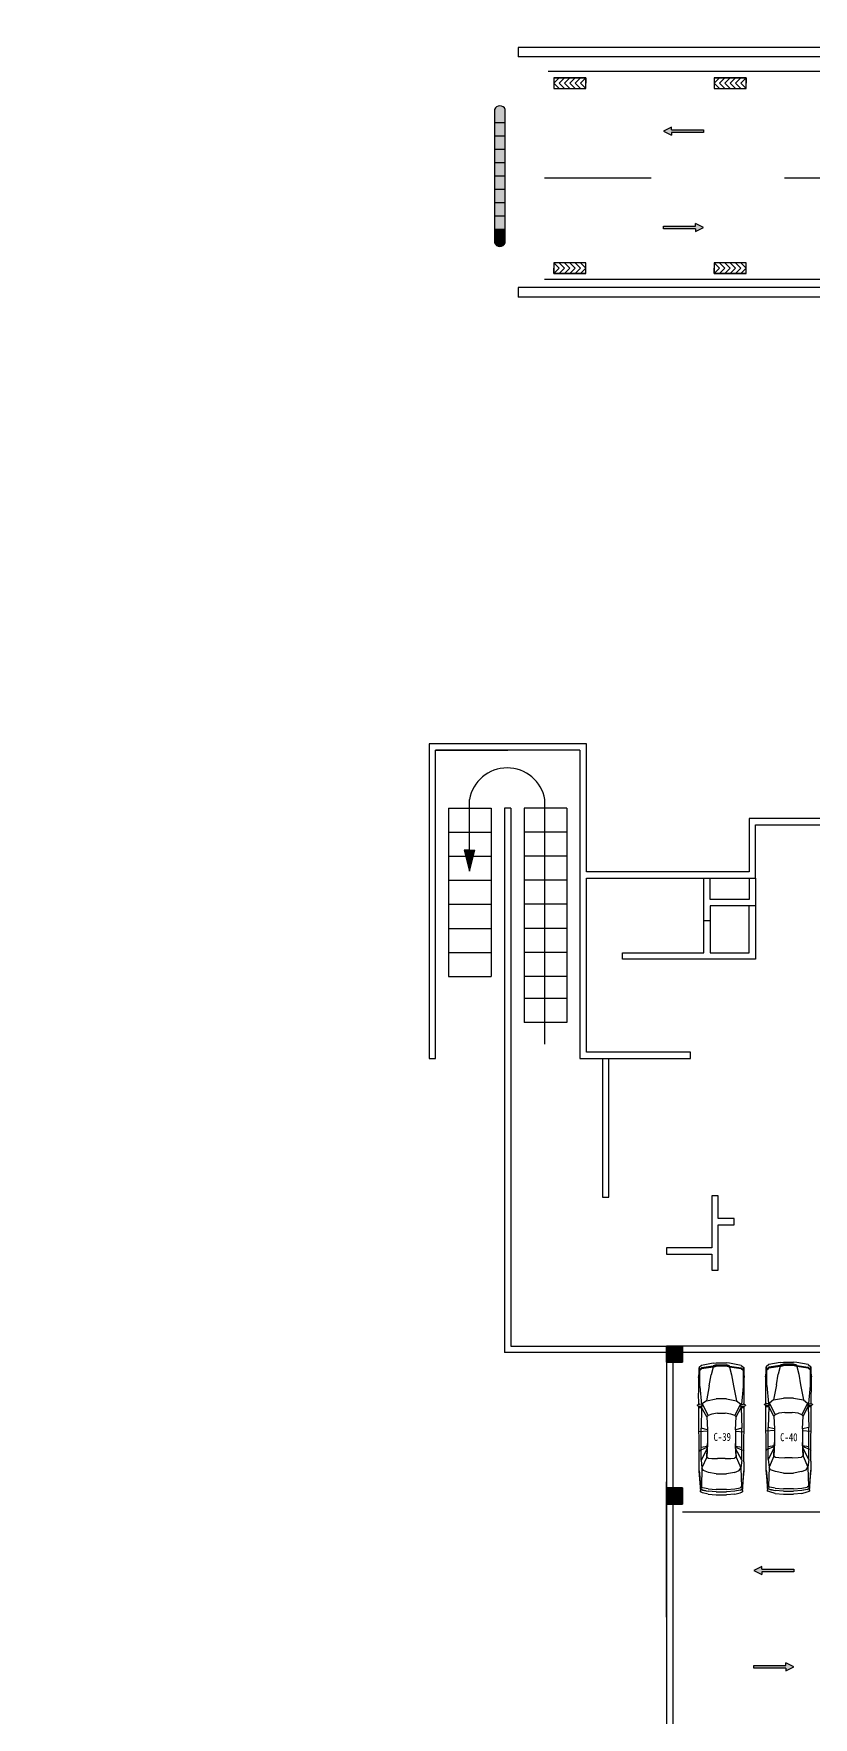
# Model space of a CAD drawing. Extents: x -266505272703 to 7385419, y -354256 to 107640740655.
# Drawn here: x 3644581 to 3673808, y -114530 to -51421 of the extents above; entities that cross this region are included whole.
import ezdxf

# ---------------------------------------------------------------- set-up
doc = ezdxf.new("R2010")
doc.units = 0
doc.header["$LTSCALE"] = 1000
for name, color, linetype in [('jb1', 42, 'Continuous'), ('PUB_TEXT', 7, 'Continuous'), ('QC', 8, 'Continuous'), ('ROOF', 4, 'Continuous'), ('图框', 6, 'Continuous'), ('红线', 1, 'Continuous')]:
    doc.layers.add(name, color=color, linetype=linetype)
doc.styles.get("Standard").update_dxf_attribs({"font": 'rs.shx', "bigfont": 'hztxt.shx'})
doc.styles.add('STYLE2', font='NSimSun.ttf', dxfattribs={"width": 0.8})

# ---------------------------------------------------------------- blocks, each defined once
blk = doc.blocks.new('M_F27')
for p, q in [((-2489, 522), (-2426, 736)), ((-2426, 736), (-2389, 824)), ((-2389, 824), (-1610, 874)), ((-2389, 824), (-1560, 874)), ((-2264, 812), (-2389, 824)), ((-2326, 736), (-2364, 522)), ((-2326, 736), (-2351, 596)), ((-2326, 736), (-2288, 811)), ((-2200, 786), (-2288, 811)), ((-2276, 522), (-2238, 736)), ((-2200, 786), (-2238, 736)), ((-1560, 874), (-2212, 815)), ((-2208, 815), (-2211, 814)), ((-1660, 862), (-2208, 815)), ((-1446, 761), (-2200, 786)), ((-1560, 874), (-1660, 862)), ((-1622, 510), (-1547, 698)), ((-1617, 869), (-1620, 866)), ((-1208, 874), (-1610, 874)), ((-1547, 698), (-1446, 761)), ((-1145, 799), (-1446, 761)), ((-1019, 572), (-1446, 761)), ((-1208, 874), (980, 889)), ((-1145, 799), (-682, 557)), ((-1145, 799), (124, 799)), ((-743, 849), (-793, 874)), ((-730, 799), (-743, 849)), ((-630, 555), (-730, 799)), ((-642, 799), (-605, 554)), ((-2, 547), (-27, 877)), ((124, 799), (61, 547)), ((941, 773), (124, 799)), ((564, 572), (941, 773)), ((1079, 748), (614, 522)), ((941, 773), (941, 874)), ((983, 777), (941, 773)), ((941, 773), (987, 765)), ((980, 902), (995, 790)), ((980, 790), (980, 898)), ((995, 790), (980, 790)), ((980, 790), (992, 746)), ((984, 905), (1020, 939)), ((992, 746), (1021, 747)), ((995, 790), (1022, 746)), ((1022, 748), (995, 790)), ((1021, 747), (1022, 748)), ((1053, 768), (1022, 746)), ((1036, 935), (1062, 857)), ((1036, 756), (1079, 748)), ((1051, 889), (1497, 893)), ((1057, 776), (1062, 857)), ((1770, 849), (1058, 784)), ((1204, 585), (1079, 748)), ((1506, 899), (2121, 899)), ((2461, 849), (1770, 849)), ((2272, 876), (2121, 899)), ((2272, 876), (2272, 874)), ((2437, 851), (2272, 876)), ((2511, 874), (2287, 874)), ((2398, 849), (2461, 773)), ((2437, 850), (2433, 851)), ((2498, 773), (2436, 849)), ((2511, 874), (2450, 850)), ((2461, 773), (2523, 321)), ((2561, 321), (2498, 773)), ((2599, 773), (2511, 874)), ((2599, 773), (2687, 321)), ((-2489, 522), (-2514, 196)), ((-2514, -206), (-2514, 196)), ((-2364, 522), (-2389, 196)), ((-2389, -206), (-2389, 196)), ((-2351, 594), (-2351, 596)), ((-2301, 196), (-2276, 522)), ((-2301, 196), (-2301, -206)), ((-1622, 510), (-1685, 196)), ((-1685, -206), (-1685, 196)), ((-1082, 145), (-1070, 371)), ((-1082, 145), (-1082, -156)), ((-1070, 371), (-1057, 510)), ((-1019, 572), (-1057, 510)), ((-680, 556), (-1019, 572)), ((-1019, 572), (-479, 547)), ((-680, 556), (-630, 555)), ((-605, 554), (-630, 555)), ((-479, 547), (-605, 554)), ((61, 547), (-479, 547)), ((61, 547), (564, 572)), ((564, 572), (614, 522)), ((614, 522), (677, 371)), ((677, 371), (714, 145)), ((714, -156), (714, 145)), ((1795, 472), (1204, 585)), ((1280, 196), (1204, 585)), ((1280, 196), (1280, -206)), ((2222, 397), (1795, 472)), ((2523, 321), (2222, 397)), ((2523, 321), (2586, 321)), ((2523, 321), (2561, 196)), ((2580, 196), (2542, 321)), ((2561, 196), (2561, -206)), ((2611, 196), (2574, 321)), ((2580, 321), (2618, 196)), ((2580, 196), (2580, -206)), ((2611, 196), (2611, -206)), ((2618, -206), (2618, 196)), ((2687, 321), (2699, 196)), ((2699, -206), (2699, 196)), ((-2489, -533), (-2514, -206)), ((-2489, -533), (-2426, -747)), ((-2389, -206), (-2364, -533)), ((-2326, -747), (-2364, -533)), ((-2351, -607), (-2351, -605)), ((-2351, -607), (-2326, -747)), ((-2276, -533), (-2301, -206)), ((-2276, -533), (-2238, -747)), ((-1685, -206), (-1622, -520)), ((-1622, -520), (-1547, -709)), ((-1019, -583), (-1446, -772)), ((-682, -568), (-1145, -809)), ((-1070, -382), (-1082, -156)), ((-1057, -520), (-1070, -382)), ((-1019, -583), (-1057, -520)), ((-479, -558), (-1019, -583)), ((-1019, -583), (-680, -567)), ((-730, -809), (-630, -566)), ((-680, -567), (-682, -568)), ((-680, -567), (-630, -566)), ((-605, -565), (-642, -809)), ((-630, -566), (-605, -565)), ((-605, -565), (-479, -558)), ((61, -558), (-479, -558)), ((-2, -558), (-27, -884)), ((61, -558), (124, -809)), ((564, -583), (61, -558)), ((614, -533), (564, -583)), ((564, -583), (941, -784)), ((677, -382), (614, -533)), ((1079, -759), (614, -533)), ((714, -156), (677, -382)), ((1204, -596), (1079, -759)), ((1204, -596), (1280, -206)), ((1795, -483), (1204, -596)), ((1795, -483), (2222, -407)), ((2523, -332), (2222, -407)), ((2523, -332), (2461, -784)), ((2561, -332), (2498, -784)), ((2523, -332), (2561, -206)), ((2586, -332), (2523, -332)), ((2580, -206), (2542, -332)), ((2618, -6), (2561, -6)), ((2574, -332), (2611, -206)), ((2618, -206), (2580, -332)), ((2687, -332), (2599, -784)), ((2687, -332), (2699, -206)), ((-2426, -747), (-2389, -835)), ((-2389, -835), (-2264, -823)), ((-1560, -885), (-2389, -835)), ((-1610, -885), (-2389, -835)), ((-2326, -747), (-2288, -822)), ((-2288, -822), (-2200, -797)), ((-2200, -797), (-2238, -747)), ((-2212, -826), (-1560, -885)), ((-2208, -826), (-2211, -825)), ((-1660, -872), (-2208, -826)), ((-1446, -772), (-2200, -797)), ((-1560, -885), (-1660, -872)), ((-1621, -877), (-1617, -880)), ((-1610, -885), (-1208, -885)), ((-1547, -709), (-1446, -772)), ((-1145, -809), (-1446, -772)), ((-1208, -885), (980, -900)), ((-1145, -809), (124, -809)), ((-743, -860), (-793, -885)), ((-743, -860), (-730, -809)), ((941, -784), (124, -809)), ((987, -776), (941, -784)), ((983, -788), (941, -784)), ((941, -885), (941, -784)), ((992, -757), (980, -800)), ((995, -800), (980, -800)), ((995, -800), (980, -913)), ((980, -909), (980, -800)), ((984, -916), (1020, -950)), ((992, -757), (1021, -758)), ((995, -800), (1022, -757)), ((1022, -758), (995, -800)), ((1021, -758), (1022, -758)), ((1022, -757), (1053, -779)), ((1036, -767), (1079, -759)), ((1036, -946), (1062, -867)), ((1051, -901), (1497, -904)), ((1057, -787), (1062, -867)), ((1770, -860), (1058, -795)), ((2121, -910), (1506, -910)), ((1770, -860), (2461, -860)), ((2121, -910), (2272, -887)), ((2270, -887), (2121, -910)), ((2437, -861), (2272, -887)), ((2272, -885), (2272, -887)), ((2285, -885), (2511, -885)), ((2398, -860), (2461, -784)), ((2436, -860), (2498, -784)), ((2437, -861), (2436, -860)), ((2450, -861), (2511, -885)), ((2599, -784), (2511, -885))]:
    blk.add_line(p, q)
for centre, start, end in [((990, 898), 132.96497, 179.74535), ((1027, 932), 18.15727, 132.96497), ((1047, 776), 305.15418, 356.86364), ((990, -909), 180.25465, 227.03503), ((1027, -942), 227.03503, 341.84273), ((1047, -787), 3.17983, 54.84582)]:
    blk.add_arc(centre, 10, start, end)
at = {"width": 0.8, "flags": 9}
for tag in ['XSIZE', 'YSIZE']:
    blk.add_attdef(tag, (0, 0), '', height=0.5, dxfattribs=at)

msp = doc.modelspace()

# ---------------------------------------------------------------- hatches: boundary and pattern name
at = {"layer": 'jb1', "linetype": 'ByBlock'}
h = msp.add_hatch(color=256, dxfattribs=at)
h.paths.add_polyline_path([(3207028, 61244), (3207028, -349256), (3784028, -349256), (3784028, 61244)], flags=16)
h.paths.add_polyline_path([(3194528, -354256), (3194528, 66244), (3789028, 66244), (3789028, -354256)])
h.paths.add_polyline_path([(3205987, -18360), (3205987, -12971), (3203126, -12971), (3203126, -18360)], flags=24)
h.paths.add_polyline_path([(3201099, -18348), (3201099, -12948), (3198270, -12948), (3198270, -18348)], flags=24)
edge = h.paths.add_edge_path(flags=16)
edge.add_line((3207028, 61244), (3197028, 61244))
edge.add_line((3197028, 61244), (3197028, -23256))
edge.add_line((3197028, -23256), (3207028, -23256))
edge = h.paths.add_edge_path(flags=16)
edge.add_line((3202028, 61244), (3202028, -18256))
h.paths.add_polyline_path([(3201021, -22371), (3201021, -20286), (3198223, -20286), (3198223, -22371)], flags=24)
h.paths.add_polyline_path([(3205457, -22424), (3205457, -20318), (3202722, -20318), (3202722, -22424)], flags=24)
edge = h.paths.add_edge_path(flags=0)
edge.add_line((3197028, -18256), (3207028, -18256))
edge = h.paths.add_edge_path(flags=0)
edge.add_line((3197028, -10756), (3207028, -10756))
edge = h.paths.add_edge_path(flags=0)
edge.add_line((3197028, 744), (3207028, 744))
h.paths.add_polyline_path([(3205940, 8359), (3205940, 13623), (3203017, 13623), (3203017, 8359)], flags=24)
h.paths.add_polyline_path([(3200990, 8419), (3200990, 12965), (3198161, 12965), (3198161, 8419)], flags=24)
edge = h.paths.add_edge_path(flags=0)
edge.add_line((3197028, 8244), (3207028, 8244))
edge = h.paths.add_edge_path(flags=0)
edge.add_line((3197028, 15744), (3207028, 15744))
h.paths.add_polyline_path([(3201180, 34865), (3201180, 40170), (3198382, 40170), (3198382, 34865)], flags=24)
h.paths.add_polyline_path([(3205969, 34786), (3205969, 39997), (3203329, 39997), (3203329, 34786)], flags=24)
edge = h.paths.add_edge_path(flags=0)
edge.add_line((3197028, 27244), (3207028, 27244))
edge = h.paths.add_edge_path(flags=0)
edge.add_line((3197028, 34744), (3207028, 34744))
edge = h.paths.add_edge_path(flags=0)
edge.add_line((3197028, 42244), (3207028, 42244))
edge = h.paths.add_edge_path(flags=0)
edge.add_line((3197028, 53744), (3207028, 53744))
edge = h.paths.add_edge_path(flags=0)
edge.add_line((3504528, -349256), (3504528, -335256))
edge.add_line((3504528, -335256), (3784028, -335256))
edge = h.paths.add_edge_path(flags=0)
edge.add_line((3580028, -344756), (3670028, -344756))
edge = h.paths.add_edge_path(flags=0)
edge.add_line((3580028, -340256), (3670028, -340256))
h.paths.add_polyline_path([(3580921, -339322), (3586279, -339322), (3586279, -336555), (3580921, -336555)], flags=8)
h.paths.add_polyline_path([(3581167, -348327), (3586242, -348327), (3586242, -345529), (3581167, -345529)], flags=8)
edge = h.paths.add_edge_path(flags=0)
edge.add_line((3511834, -341564), (3511834, -341020))
edge = h.paths.add_edge_path(flags=0)
edge.add_line((3518840, -341020), (3518840, -341564))
edge = h.paths.add_edge_path(flags=0)
edge.add_line((3517008, -341564), (3517008, -341020))
edge = h.paths.add_edge_path(flags=0)
edge.add_arc((3515337, -341290), 439, 0, 360)
edge = h.paths.add_edge_path(flags=0)
edge.add_arc((3515337, -341290), 952, 0, 360)
edge = h.paths.add_edge_path(flags=0)
edge.add_line((3513691, -341020), (3513691, -341564))
edge = h.paths.add_edge_path(flags=0)
edge.add_line((3580028, -349256), (3580028, -335256))
h.paths.add_polyline_path([(3528821, -347040), (3562658, -347040), (3562658, -344592), (3528821, -344592)], flags=8)
edge = h.paths.add_edge_path(flags=0)
edge.add_arc((3514570, -346293), 254, 23.86714, 164.02526)
edge = h.paths.add_edge_path(flags=0)
edge.add_line((3514326, -346552), (3514326, -346775))
edge.add_line((3514326, -346775), (3514216, -346775))
edge.add_line((3514216, -346775), (3514216, -346328))
edge = h.paths.add_edge_path(flags=0)
edge.add_line((3514216, -346258), (3514216, -345945))
edge.add_line((3514216, -345945), (3514326, -345945))
edge.add_line((3514326, -345945), (3514326, -346034))
edge = h.paths.add_edge_path(flags=0)
edge.add_line((3513019, -343617), (3515077, -343617))
edge = h.paths.add_edge_path(flags=0)
edge.add_line((3515077, -344162), (3513019, -344162))
edge = h.paths.add_edge_path(flags=0)
edge.add_line((3513019, -341564), (3513019, -343617))
edge = h.paths.add_edge_path(flags=0)
edge.add_line((3512499, -343617), (3512499, -341564))
edge = h.paths.add_edge_path(flags=0)
edge.add_line((3513019, -344830), (3512499, -344830))
h.paths.add_polyline_path([(3512811, -345945), (3512918, -345945), (3512918, -346778), (3512811, -346778)], flags=0)
h.paths.add_polyline_path([(3512802, -345680), (3512915, -345680), (3512915, -345855), (3512802, -345855)], flags=0)
edge = h.paths.add_edge_path(flags=0)
edge.add_line((3512499, -344830), (3512499, -344162))
edge = h.paths.add_edge_path(flags=0)
edge.add_line((3511834, -343617), (3512499, -343617))
edge = h.paths.add_edge_path(flags=0)
edge.add_line((3511834, -344162), (3511834, -343617))
edge = h.paths.add_edge_path(flags=0)
edge.add_line((3512499, -344162), (3511834, -344162))
edge = h.paths.add_edge_path(flags=0)
edge.add_line((3512484, -346058), (3512484, -346775))
edge.add_line((3512484, -346775), (3512370, -346775))
edge.add_line((3512370, -346775), (3512370, -346058))
edge = h.paths.add_edge_path(flags=0)
edge.add_line((3512370, -346058), (3512213, -346058))
edge.add_line((3512213, -346058), (3512213, -345948))
edge.add_line((3512213, -345948), (3512370, -345948))
edge = h.paths.add_edge_path(flags=0)
edge.add_line((3512370, -345948), (3512370, -345683))
edge.add_line((3512370, -345683), (3512484, -345683))
edge.add_line((3512484, -345683), (3512484, -345948))
edge = h.paths.add_edge_path(flags=0)
edge.add_line((3512484, -345948), (3512641, -345948))
edge.add_line((3512641, -345948), (3512641, -346058))
edge.add_line((3512641, -346058), (3512484, -346058))
edge = h.paths.add_edge_path(flags=0)
edge.add_line((3513019, -344162), (3513019, -344830))
edge = h.paths.add_edge_path(flags=0)
edge.add_arc((3514570, -346293), 356, 174.3933, 185.6067)
edge = h.paths.add_edge_path(flags=0)
edge.add_arc((3513552, -346367), 312, 10.97394, 349.02606)
edge = h.paths.add_edge_path(flags=0)
edge.add_line((3513859, -346308), (3513859, -346427))
edge = h.paths.add_edge_path(flags=0)
edge.add_arc((3513552, -346367), 428, 44.28849, 315.71151)
edge = h.paths.add_edge_path(flags=0)
edge.add_line((3513859, -346068), (3513859, -345945))
edge.add_line((3513859, -345945), (3513978, -345945))
edge.add_line((3513978, -345945), (3513978, -346781))
edge.add_line((3513978, -346781), (3513859, -346781))
edge.add_line((3513859, -346781), (3513859, -346666))
edge = h.paths.add_edge_path(flags=0)
edge.add_line((3512499, -341564), (3511834, -341564))
edge = h.paths.add_edge_path(flags=0)
edge.add_line((3513691, -341564), (3513019, -341564))
edge = h.paths.add_edge_path(flags=0)
edge.add_line((3518197, -341564), (3518197, -343617))
edge = h.paths.add_edge_path(flags=0)
edge.add_line((3517677, -343617), (3517677, -341564))
edge = h.paths.add_edge_path(flags=0)
edge.add_line((3518865, -344162), (3518197, -344162))
edge = h.paths.add_edge_path(flags=0)
edge.add_line((3518197, -343617), (3518865, -343617))
edge = h.paths.add_edge_path(flags=0)
edge.add_line((3518197, -344162), (3518197, -344830))
edge = h.paths.add_edge_path(flags=0)
edge.add_line((3518865, -343617), (3518865, -344162))
edge = h.paths.add_edge_path(flags=0)
edge.add_line((3515597, -342974), (3515597, -343617))
edge = h.paths.add_edge_path(flags=0)
edge.add_line((3515077, -342974), (3515597, -342974))
edge = h.paths.add_edge_path(flags=0)
edge.add_line((3515077, -343617), (3515077, -342974))
edge = h.paths.add_edge_path(flags=0)
edge.add_line((3515597, -343617), (3517677, -343617))
edge = h.paths.add_edge_path(flags=0)
edge.add_line((3517677, -344830), (3517677, -344162))
edge = h.paths.add_edge_path(flags=0)
edge.add_line((3517677, -344162), (3515597, -344162))
edge = h.paths.add_edge_path(flags=0)
edge.add_line((3515077, -344805), (3515077, -344162))
edge = h.paths.add_edge_path(flags=0)
edge.add_line((3515597, -344805), (3515077, -344805))
edge = h.paths.add_edge_path(flags=0)
edge.add_line((3515597, -344162), (3515597, -344805))
edge = h.paths.add_edge_path(flags=0)
edge.add_line((3518197, -344830), (3517677, -344830))
edge = h.paths.add_edge_path(flags=0)
edge.add_arc((3518301, -346289), 254, 23.86714, 164.02526)
edge = h.paths.add_edge_path(flags=0)
edge.add_line((3518057, -346219), (3518057, -346359))
edge = h.paths.add_edge_path(flags=0)
edge.add_line((3518057, -346359), (3518057, -346548))
edge = h.paths.add_edge_path(flags=0)
edge.add_line((3518057, -346548), (3518057, -346771))
edge.add_line((3518057, -346771), (3517947, -346771))
edge.add_line((3517947, -346771), (3517947, -346324))
edge = h.paths.add_edge_path(flags=0)
edge.add_arc((3518301, -346289), 356, 174.3933, 185.6067)
edge = h.paths.add_edge_path(flags=0)
edge.add_line((3517947, -346255), (3517947, -345941))
edge.add_line((3517947, -345941), (3518057, -345941))
edge.add_line((3518057, -345941), (3518057, -346030))
edge = h.paths.add_edge_path(flags=0)
edge.add_arc((3518301, -346289), 356, 11.90544, 133.29691)
edge = h.paths.add_edge_path(flags=0)
edge.add_line((3518649, -346216), (3518649, -346771))
edge.add_line((3518649, -346771), (3518533, -346771))
edge.add_line((3518533, -346771), (3518533, -346559))
edge = h.paths.add_edge_path(flags=0)
edge.add_line((3518533, -346392), (3518533, -346559))
edge = h.paths.add_edge_path(flags=0)
edge.add_line((3518533, -346392), (3518533, -346187))
edge = h.paths.add_edge_path(flags=0)
edge.add_arc((3517283, -346363), 312, 10.97394, 349.02606)
edge = h.paths.add_edge_path(flags=0)
edge.add_line((3517590, -346304), (3517590, -346423))
edge = h.paths.add_edge_path(flags=0)
edge.add_arc((3517283, -346363), 428, 44.28849, 315.71151)
edge = h.paths.add_edge_path(flags=0)
edge.add_line((3517590, -346064), (3517590, -345941))
edge.add_line((3517590, -345941), (3517709, -345941))
edge.add_line((3517709, -345941), (3517709, -346777))
edge.add_line((3517709, -346777), (3517590, -346777))
edge.add_line((3517590, -346777), (3517590, -346663))
edge = h.paths.add_edge_path(flags=0)
edge.add_line((3516060, -346333), (3516060, -346166))
edge = h.paths.add_edge_path(flags=0)
edge.add_line((3516060, -346333), (3516060, -346538))
edge = h.paths.add_edge_path(flags=0)
edge.add_arc((3516292, -346436), 254, 203.86714, 344.02526)
edge = h.paths.add_edge_path(flags=0)
edge.add_line((3516537, -346505), (3516537, -346366))
edge = h.paths.add_edge_path(flags=0)
edge.add_line((3516537, -346366), (3516537, -346176))
edge = h.paths.add_edge_path(flags=0)
edge.add_line((3516537, -346176), (3516537, -345954))
edge.add_line((3516537, -345954), (3516647, -345954))
edge.add_line((3516647, -345954), (3516647, -346401))
edge = h.paths.add_edge_path(flags=0)
edge.add_arc((3516292, -346436), 356, 354.3933, 365.6067)
edge = h.paths.add_edge_path(flags=0)
edge.add_line((3516647, -346470), (3516647, -346784))
edge.add_line((3516647, -346784), (3516537, -346784))
edge.add_line((3516537, -346784), (3516537, -346695))
edge = h.paths.add_edge_path(flags=0)
edge.add_arc((3516292, -346436), 356, 191.90544, 313.29691)
edge = h.paths.add_edge_path(flags=0)
edge.add_line((3515944, -346509), (3515944, -345954))
edge.add_line((3515944, -345954), (3516060, -345954))
edge.add_line((3516060, -345954), (3516060, -346166))
h.paths.add_polyline_path([(3515258, -347039), (3515371, -346773), (3515050, -345951), (3515179, -345951), (3515429, -346606), (3515696, -345947), (3515822, -345947), (3515379, -347039)], flags=0)
edge = h.paths.add_edge_path(flags=0)
edge.add_line((3514326, -346223), (3514326, -346363))
edge = h.paths.add_edge_path(flags=0)
edge.add_line((3514326, -346363), (3514326, -346552))
edge = h.paths.add_edge_path(flags=0)
edge.add_arc((3514570, -346293), 356, 11.90544, 133.29691)
edge = h.paths.add_edge_path(flags=0)
edge.add_line((3514918, -346220), (3514918, -346775))
edge.add_line((3514918, -346775), (3514802, -346775))
edge.add_line((3514802, -346775), (3514802, -346563))
edge = h.paths.add_edge_path(flags=0)
edge.add_line((3514802, -346396), (3514802, -346563))
edge = h.paths.add_edge_path(flags=0)
edge.add_line((3514802, -346396), (3514802, -346190))
edge = h.paths.add_edge_path(flags=0)
edge.add_line((3518840, -341564), (3518197, -341564))
edge = h.paths.add_edge_path(flags=0)
edge.add_line((3517677, -341564), (3517008, -341564))
h.paths.add_polyline_path([(3580874, -344098), (3586179, -344098), (3586179, -341300), (3580874, -341300)], flags=8)
edge = h.paths.add_edge_path(flags=0)
edge.add_line((3515077, -338991), (3513019, -338991))
edge = h.paths.add_edge_path(flags=0)
edge.add_line((3513019, -338447), (3515077, -338447))
edge = h.paths.add_edge_path(flags=0)
edge.add_line((3512499, -337779), (3513019, -337779))
edge = h.paths.add_edge_path(flags=0)
edge.add_line((3511834, -338447), (3512499, -338447))
edge = h.paths.add_edge_path(flags=0)
edge.add_line((3511834, -338991), (3511834, -338447))
edge = h.paths.add_edge_path(flags=0)
edge.add_line((3512499, -338991), (3511834, -338991))
edge = h.paths.add_edge_path(flags=0)
edge.add_line((3512499, -338447), (3512499, -337779))
edge = h.paths.add_edge_path(flags=0)
edge.add_line((3511834, -341020), (3512499, -341020))
edge = h.paths.add_edge_path(flags=0)
edge.add_line((3512499, -341020), (3512499, -338991))
edge = h.paths.add_edge_path(flags=0)
edge.add_line((3513019, -337779), (3513019, -338447))
edge = h.paths.add_edge_path(flags=0)
edge.add_line((3513019, -341020), (3513691, -341020))
edge = h.paths.add_edge_path(flags=0)
edge.add_line((3513019, -338991), (3513019, -341020))
edge = h.paths.add_edge_path(flags=0)
edge.add_line((3518865, -338991), (3518197, -338991))
edge = h.paths.add_edge_path(flags=0)
edge.add_line((3518197, -338447), (3518865, -338447))
edge = h.paths.add_edge_path(flags=0)
edge.add_line((3518197, -337779), (3518197, -338447))
edge = h.paths.add_edge_path(flags=0)
edge.add_line((3518865, -338447), (3518865, -338991))
edge = h.paths.add_edge_path(flags=0)
edge.add_line((3517677, -338991), (3515622, -338991))
edge = h.paths.add_edge_path(flags=0)
edge.add_line((3515077, -339634), (3515077, -338991))
edge = h.paths.add_edge_path(flags=0)
edge.add_line((3515622, -339634), (3515077, -339634))
edge = h.paths.add_edge_path(flags=0)
edge.add_line((3515622, -338991), (3515622, -339634))
edge = h.paths.add_edge_path(flags=0)
edge.add_line((3515622, -337804), (3515622, -338447))
edge = h.paths.add_edge_path(flags=0)
edge.add_line((3515077, -337804), (3515622, -337804))
edge = h.paths.add_edge_path(flags=0)
edge.add_line((3515077, -338447), (3515077, -337804))
edge = h.paths.add_edge_path(flags=0)
edge.add_line((3515622, -338447), (3517677, -338447))
edge = h.paths.add_edge_path(flags=0)
edge.add_line((3517677, -338447), (3517677, -337779))
edge = h.paths.add_edge_path(flags=0)
edge.add_line((3517677, -337779), (3518197, -337779))
edge = h.paths.add_edge_path(flags=0)
edge.add_line((3518197, -341020), (3518840, -341020))
edge = h.paths.add_edge_path(flags=0)
edge.add_line((3517008, -341020), (3517677, -341020))
edge = h.paths.add_edge_path(flags=0)
edge.add_line((3517677, -341020), (3517677, -338991))
edge = h.paths.add_edge_path(flags=0)
edge.add_line((3518197, -338991), (3518197, -341020))
h.paths.add_polyline_path([(3748525, -351778), (3760192, -351778), (3760192, -349903), (3748525, -349903)], flags=24)
edge = h.paths.add_edge_path(flags=0)
edge.add_line((3710028, -342256), (3784028, -342256))
edge = h.paths.add_edge_path(flags=0)
edge.add_line((3601028, -335256), (3601028, -349256))
edge = h.paths.add_edge_path(flags=0)
edge.add_line((3589528, -335256), (3589528, -349256))
edge = h.paths.add_edge_path(flags=0)
edge.add_line((3612528, -335256), (3612528, -349256))
edge = h.paths.add_edge_path(flags=0)
edge.add_line((3624028, -335256), (3624028, -349256))
edge = h.paths.add_edge_path(flags=0)
edge.add_line((3647028, -335256), (3647028, -349256))
edge = h.paths.add_edge_path(flags=0)
edge.add_line((3635528, -335256), (3635528, -349256))
edge = h.paths.add_edge_path(flags=0)
edge.add_line((3658528, -335256), (3658528, -349256))
edge = h.paths.add_edge_path(flags=0)
edge.add_line((3670028, -335256), (3670028, -349256))
h.paths.add_polyline_path([(3711053, -341578), (3716432, -341578), (3716432, -338749), (3711053, -338749)], flags=8)
edge = h.paths.add_edge_path(flags=0)
edge.add_line((3710028, -335256), (3710028, -349256))
edge = h.paths.add_edge_path(flags=0)
edge.add_line((3720028, -335256), (3720028, -349256))
h.paths.add_polyline_path([(3711079, -345640), (3716406, -345640), (3716406, -342968), (3711079, -342968)], flags=8)
h.paths.add_polyline_path([(3711053, -348311), (3716432, -348311), (3716432, -345482), (3711053, -345482)], flags=8)
h.paths.add_polyline_path([(3624911, -339311), (3632210, -339311), (3632210, -336482), (3624911, -336482)], flags=8)
h.paths.add_polyline_path([(3602005, -339364), (3609221, -339364), (3609221, -336472), (3602005, -336472)], flags=8)
h.paths.add_polyline_path([(3590516, -339353), (3597689, -339353), (3597689, -336524), (3590516, -336524)], flags=8)
h.paths.add_polyline_path([(3613157, -339384), (3619486, -339384), (3619486, -336493), (3613157, -336493)], flags=8)
h.paths.add_polyline_path([(3647932, -339290), (3655148, -339290), (3655148, -336587), (3647932, -336587)], flags=8)
h.paths.add_polyline_path([(3636077, -339384), (3642406, -339384), (3642406, -336493), (3636077, -336493)], flags=8)
h.paths.add_polyline_path([(3659500, -339327), (3666558, -339327), (3666558, -336529), (3659500, -336529)], flags=8)
h.paths.add_polyline_path([(3711074, -338940), (3716222, -338940), (3716222, -336236), (3711074, -336236)], flags=8)
edge = h.paths.add_edge_path(flags=0)
edge.add_line((3760028, -335256), (3760028, -349256))
edge = h.paths.add_edge_path(flags=0)
edge.add_line((3770028, -335256), (3770028, -349256))
h.paths.add_polyline_path([(3761611, -342149), (3766706, -342149), (3766706, -339414), (3761611, -339414)], flags=8)
h.paths.add_polyline_path([(3768122, -351862), (3777724, -351862), (3777724, -349980), (3768122, -349980)], flags=24)
edge = h.paths.add_edge_path(flags=0)
edge.add_line((3760028, -345756), (3784028, -345756))
h.paths.add_polyline_path([(3761437, -348959), (3766512, -348959), (3766512, -346162), (3761437, -346162)], flags=8)
h.paths.add_polyline_path([(3761482, -345773), (3766693, -345773), (3766693, -342881), (3761482, -342881)], flags=8)
edge = h.paths.add_edge_path(flags=0)
edge.add_line((3760028, -338756), (3784028, -338756))
h.paths.add_polyline_path([(3761355, -338711), (3766723, -338711), (3766723, -335787), (3761355, -335787)], flags=8)
h.paths.add_polyline_path([(3732909, -341175), (3744153, -341175), (3744153, -336791), (3732909, -336791)], flags=8)
h.paths.add_polyline_path([(3774282, -341950), (3776471, -341950), (3776471, -339865), (3774282, -339865)], flags=8)
h.paths.add_polyline_path([(3681133, -345871), (3701185, -345871), (3701185, -340511), (3681133, -340511)], flags=8)
h.paths.add_polyline_path([(3444535, -317388), (3497618, -317388), (3497618, -307471), (3444535, -307471)], flags=8)
h = msp.add_hatch(color=256, dxfattribs=at)
h.paths.add_polyline_path([(3660916, -82024), (3660716, -82024), (3660775, -82256), (3661057, -82256), (3661116, -82024)])
h.paths.add_polyline_path([(3660916, -82810), (3661057, -82256), (3660775, -82256)])
for points in [[(3668299, -101221), (3668901, -101221), (3668901, -100620), (3668299, -100620)], [(3668298, -106534), (3668899, -106534), (3668899, -105934), (3668298, -105934)]]:
    msp.add_hatch(color=256, dxfattribs=at).paths.add_polyline_path(points)
at = {"layer": '图框', "linetype": 'ByBlock'}
for points in [[(3669691, -55130), (3669691, -55030), (3668491, -55030), (3668491, -54930), (3668191, -55080), (3668491, -55230), (3668491, -55130)], [(3668191, -58639), (3668191, -58739), (3669391, -58739), (3669391, -58839), (3669691, -58689), (3669391, -58539), (3669391, -58639)], [(3673073, -109077), (3673073, -108977), (3671873, -108977), (3671873, -108877), (3671573, -109027), (3671873, -109177), (3671873, -109077)], [(3671573, -112586), (3671573, -112686), (3672773, -112686), (3672773, -112786), (3673073, -112636), (3672773, -112486), (3672773, -112586)]]:
    msp.add_hatch(color=256, dxfattribs=at).paths.add_polyline_path(points)
at = {"layer": '红线', "linetype": 'ByBlock'}
h = msp.add_hatch(color=7, dxfattribs=at)
h.paths.add_polyline_path([(3662258, -54260, 0.685475), (3661858, -54260), (3661858, -54760), (3662258, -54760)])
h.paths.add_polyline_path([(3662258, -55260), (3661858, -55260), (3661858, -55760), (3662258, -55760)])
h.paths.add_polyline_path([(3662258, -56260), (3661858, -56260), (3661858, -56760), (3662258, -56760)])
h.paths.add_polyline_path([(3661858, -57760), (3662258, -57760), (3662258, -57260), (3661858, -57260)])
h.paths.add_polyline_path([(3662258, -58760), (3662258, -58260), (3661858, -58260), (3661858, -58760)])
h = msp.add_hatch(color=2, dxfattribs=at)
h.paths.add_polyline_path([(3661858, -55260), (3662258, -55260), (3662258, -54760), (3661858, -54760)])
h.paths.add_polyline_path([(3662258, -55760), (3661858, -55760), (3661858, -56260), (3662258, -56260)])
h.paths.add_polyline_path([(3662258, -57260), (3662258, -56760), (3661858, -56760), (3661858, -57260)])
h.paths.add_polyline_path([(3662258, -58260), (3662258, -57760), (3661858, -57760), (3661858, -58260)])
msp.add_hatch(color=2, dxfattribs=at).paths.add_polyline_path([(3662258, -59260), (3662258, -58760), (3661858, -58760), (3661858, -59260, 0.685475)])

# ---------------------------------------------------------------- linework, layer by layer
at = {"layer": 'jb1', "linetype": 'ByBlock'}
for p, q in [((3665301, -78034), (3659401, -78034)), ((3659401, -78034), (3659401, -89834)), ((3665301, -82834), (3665301, -78034)), ((3659641, -89834), (3659641, -78274)), ((3665061, -78274), (3659641, -78274)), ((3659641, -78274), (3662351, -78274)), ((3665061, -78274), (3665061, -83074)), ((3660916, -82024), (3660916, -80128)), ((3663744, -89295), (3663744, -80128)), ((3660133, -80456), (3661735, -80456)), ((3660133, -80456), (3660133, -86756)), ((3661735, -80456), (3661735, -86756)), ((3662231, -80456), (3662231, -100860)), ((3662471, -80456), (3662231, -80456)), ((3662471, -80456), (3662471, -100621)), ((3664568, -80456), (3662966, -80456)), ((3662966, -80456), (3662966, -88481)), ((3664568, -80456), (3664568, -88481)), ((3660133, -81356), (3661735, -81356)), ((3664568, -81356), (3662966, -81356)), ((3676701, -80834), (3671401, -80834)), ((3671401, -80834), (3671401, -82834)), ((3671641, -83074), (3671641, -81074)), ((3671641, -81074), (3676701, -81074)), ((3660916, -82024), (3660716, -82024)), ((3660716, -82024), (3660916, -82810)), ((3660916, -82024), (3661116, -82024)), ((3660916, -82810), (3661116, -82024)), ((3660133, -82256), (3661735, -82256)), ((3664568, -82256), (3662966, -82256)), ((3660133, -83156), (3661735, -83156)), ((3664568, -83156), (3662966, -83156)), ((3665061, -83074), (3665061, -89834)), ((3671401, -82834), (3665301, -82834)), ((3665301, -83074), (3671641, -83074)), ((3665301, -89594), (3665301, -83074)), ((3669701, -84674), (3669701, -83074)), ((3669941, -83874), (3669941, -83074)), ((3671401, -83074), (3671401, -83874)), ((3671641, -83074), (3671641, -84114)), ((3671401, -83874), (3669941, -83874)), ((3660133, -84056), (3661735, -84056)), ((3664568, -84056), (3662966, -84056)), ((3671641, -84114), (3669941, -84114)), ((3669941, -84114), (3669941, -84674)), ((3660133, -84956), (3661735, -84956)), ((3664568, -84956), (3662966, -84956)), ((3669941, -84674), (3669701, -84674)), ((3660133, -85856), (3661735, -85856)), ((3664568, -85856), (3662966, -85856)), ((3660133, -86756), (3661735, -86756)), ((3664568, -86756), (3662966, -86756)), ((3664568, -87581), (3662966, -87581)), ((3664568, -88481), (3662966, -88481)), ((3669201, -89594), (3665301, -89594)), ((3669201, -89834), (3669201, -89594)), ((3659401, -89834), (3659641, -89834)), ((3665061, -89834), (3668901, -89834)), ((3665061, -89834), (3665901, -89834)), ((3665901, -89834), (3665901, -95034)), ((3666141, -95034), (3666141, -89834)), ((3668901, -89834), (3669201, -89834)), ((3665901, -95034), (3666141, -95034)), ((3670239, -94984), (3669999, -94984)), ((3669999, -94984), (3669999, -96934)), ((3670239, -95834), (3670239, -94984)), ((3670839, -95834), (3670239, -95834)), ((3670839, -96074), (3670839, -95834)), ((3670239, -97774), (3670239, -96074)), ((3670239, -96074), (3670839, -96074)), ((3668299, -96934), (3668299, -97174)), ((3669999, -96934), (3668299, -96934)), ((3668299, -97174), (3669999, -97174)), ((3669999, -97174), (3669999, -97774)), ((3669999, -97774), (3670239, -97774)), ((3668299, -100860), (3662231, -100860)), ((3662471, -100621), (3668299, -100620)), ((3668299, -100621), (3668299, -101221)), ((3668899, -100621), (3668299, -100621)), ((3668899, -101221), (3668899, -100621)), ((3676701, -100621), (3668899, -100621)), ((3676701, -100860), (3668901, -100860)), ((3668299, -101221), (3668899, -101221)), ((3668299, -101221), (3668301, -120334)), ((3668539, -101221), (3668539, -105934)), ((3668298, -105934), (3668298, -106534)), ((3668898, -105934), (3668298, -105934)), ((3668898, -106534), (3668898, -105934)), ((3668298, -106534), (3668898, -106534)), ((3668539, -106534), (3668539, -114934))]:
    msp.add_line(p, q, dxfattribs=at)
for points in [[(3668299, -100620), (3668901, -100620), (3668901, -101221), (3668299, -101221)], [(3668299, -100620), (3668901, -100620), (3668901, -101221), (3668299, -101221)], [(3668298, -105934), (3668899, -105934), (3668899, -106534), (3668298, -106534)], [(3668298, -105934), (3668899, -105934), (3668899, -106534), (3668298, -106534)]]:
    msp.add_lwpolyline(points, close=True, dxfattribs=at)
msp.add_arc((3662330, -80377), 1435, 9.99266, 170.00734, dxfattribs=at)
at = {"layer": 'ROOF', "linetype": 'ByBlock'}
for p, q in [((3682875, -51935), (3662739, -51936)), ((3662739, -51936), (3662739, -52294)), ((3682875, -52294), (3662739, -52294)), ((3664086, -53073), (3664086, -53473)), ((3665286, -53073), (3664086, -53073)), ((3664086, -53073), (3664086, -53273)), ((3664086, -53073), (3664486, -53073)), ((3664086, -53073), (3664286, -53073)), ((3664286, -53073), (3664086, -53273)), ((3664086, -53273), (3664286, -53473)), ((3664086, -53473), (3665286, -53473)), ((3664486, -53073), (3664286, -53273)), ((3664286, -53273), (3664486, -53473)), ((3664486, -53073), (3664686, -53073)), ((3664686, -53073), (3664486, -53273)), ((3664486, -53273), (3664686, -53473)), ((3664686, -53073), (3664886, -53073)), ((3664886, -53073), (3664686, -53273)), ((3664686, -53273), (3664886, -53473)), ((3664886, -53073), (3665086, -53073)), ((3665086, -53073), (3664886, -53273)), ((3664886, -53273), (3665086, -53473)), ((3665086, -53073), (3665286, -53073)), ((3665286, -53073), (3665086, -53273)), ((3665086, -53273), (3665286, -53473)), ((3665286, -53473), (3665286, -53073)), ((3665286, -53073), (3665286, -53273)), ((3670086, -53073), (3670086, -53473)), ((3671286, -53073), (3670086, -53073)), ((3670086, -53073), (3670086, -53273)), ((3670086, -53073), (3670486, -53073)), ((3670086, -53073), (3670286, -53073)), ((3670286, -53073), (3670086, -53273)), ((3670086, -53273), (3670286, -53473)), ((3670086, -53473), (3671286, -53473)), ((3670486, -53073), (3670286, -53273)), ((3670286, -53273), (3670486, -53473)), ((3670486, -53073), (3670686, -53073)), ((3670686, -53073), (3670486, -53273)), ((3670486, -53273), (3670686, -53473)), ((3670686, -53073), (3670886, -53073)), ((3670886, -53073), (3670686, -53273)), ((3670686, -53273), (3670886, -53473)), ((3670886, -53073), (3671086, -53073)), ((3671086, -53073), (3670886, -53273)), ((3670886, -53273), (3671086, -53473)), ((3671086, -53073), (3671286, -53073)), ((3671286, -53073), (3671086, -53273)), ((3671086, -53273), (3671286, -53473)), ((3671286, -53473), (3671286, -53073)), ((3671286, -53073), (3671286, -53273)), ((3665286, -60012), (3664086, -60012)), ((3664086, -60012), (3664086, -60412)), ((3664286, -60212), (3664086, -60012)), ((3664086, -60412), (3664086, -60212)), ((3664086, -60412), (3664286, -60212)), ((3664086, -60412), (3665286, -60412)), ((3664286, -60412), (3664086, -60412)), ((3664486, -60212), (3664286, -60012)), ((3664286, -60412), (3664486, -60212)), ((3664486, -60412), (3664286, -60412)), ((3664686, -60212), (3664486, -60012)), ((3664486, -60412), (3664686, -60212)), ((3664686, -60412), (3664486, -60412)), ((3664886, -60212), (3664686, -60012)), ((3664686, -60412), (3664886, -60212)), ((3664886, -60412), (3664686, -60412)), ((3665086, -60212), (3664886, -60012)), ((3664886, -60412), (3665086, -60212)), ((3665286, -60412), (3664886, -60412)), ((3665286, -60212), (3665086, -60012)), ((3665086, -60412), (3665286, -60212)), ((3665286, -60412), (3665086, -60412)), ((3665286, -60412), (3665286, -60012)), ((3665286, -60412), (3665286, -60212)), ((3671286, -60012), (3670086, -60012)), ((3670086, -60012), (3670086, -60412)), ((3670286, -60212), (3670086, -60012)), ((3670086, -60412), (3670086, -60212)), ((3670086, -60412), (3670286, -60212)), ((3670086, -60412), (3671286, -60412)), ((3670286, -60412), (3670086, -60412)), ((3670486, -60212), (3670286, -60012)), ((3670286, -60412), (3670486, -60212)), ((3670486, -60412), (3670286, -60412)), ((3670686, -60212), (3670486, -60012)), ((3670486, -60412), (3670686, -60212)), ((3670686, -60412), (3670486, -60412)), ((3670886, -60212), (3670686, -60012)), ((3670686, -60412), (3670886, -60212)), ((3670886, -60412), (3670686, -60412)), ((3671086, -60212), (3670886, -60012)), ((3670886, -60412), (3671086, -60212)), ((3671286, -60412), (3670886, -60412)), ((3671286, -60212), (3671086, -60012)), ((3671086, -60412), (3671286, -60212)), ((3671286, -60412), (3671086, -60412)), ((3671286, -60412), (3671286, -60012)), ((3671286, -60412), (3671286, -60212)), ((3682875, -60935), (3662739, -60936)), ((3662739, -60936), (3662739, -61294)), ((3682875, -61294), (3662739, -61294)), ((3671401, -85874), (3671401, -84114)), ((3671641, -84114), (3671641, -86114)), ((3669701, -85874), (3669701, -84674)), ((3669941, -84674), (3669941, -85874)), ((3666653, -86114), (3666653, -85874)), ((3666653, -85874), (3669701, -85874)), ((3671641, -86114), (3666653, -86114)), ((3669941, -85874), (3671401, -85874)), ((3668299, -100620), (3668297, -110770))]:
    msp.add_line(p, q, dxfattribs=at)
at = {"layer": '图框', "linetype": 'ByBlock'}
for p, q in [((3668491, -54930), (3668191, -55080)), ((3668191, -55080), (3668491, -55230)), ((3668491, -55030), (3668491, -54930)), ((3668491, -55030), (3669691, -55030)), ((3669691, -55130), (3668491, -55130)), ((3668491, -55130), (3668491, -55230)), ((3669691, -55030), (3669691, -55130)), ((3668191, -58639), (3669391, -58639)), ((3668191, -58739), (3668191, -58639)), ((3669391, -58639), (3669391, -58539)), ((3669691, -58689), (3669391, -58539)), ((3669391, -58839), (3669691, -58689)), ((3669391, -58739), (3668191, -58739)), ((3669391, -58739), (3669391, -58839)), ((3671873, -108877), (3671573, -109027)), ((3671573, -109027), (3671873, -109177)), ((3671873, -108977), (3671873, -108877)), ((3671873, -108977), (3673073, -108977)), ((3673073, -109077), (3671873, -109077)), ((3671873, -109077), (3671873, -109177)), ((3673073, -108977), (3673073, -109077)), ((3671573, -112586), (3672773, -112586)), ((3671573, -112686), (3671573, -112586)), ((3672773, -112686), (3671573, -112686)), ((3672773, -112586), (3672773, -112486)), ((3673073, -112636), (3672773, -112486)), ((3672773, -112786), (3673073, -112636)), ((3672773, -112686), (3672773, -112786))]:
    msp.add_line(p, q, dxfattribs=at)
at = {"layer": '红线', "linetype": 'ByBlock'}
for p, q in [((3708659, -52834), (3663863, -52834)), ((3661858, -54260), (3661858, -59260)), ((3662258, -59260), (3662258, -54260)), ((3662258, -54760), (3661858, -54760)), ((3662258, -55260), (3661858, -55260)), ((3662258, -55760), (3661858, -55760)), ((3662258, -56260), (3661858, -56260)), ((3662258, -56760), (3661858, -56760)), ((3662258, -57260), (3661858, -57260)), ((3663729, -56820), (3667728, -56820)), ((3672729, -56820), (3676728, -56820)), ((3662258, -57760), (3661858, -57760)), ((3662258, -58260), (3661858, -58260)), ((3662258, -58760), (3661858, -58760)), ((3708659, -60634), (3663729, -60634)), ((3708249, -106834), (3668899, -106834))]:
    msp.add_line(p, q, dxfattribs=at)
for centre, start, end in [((3662058, -54337), 21.14064, 158.85936), ((3662058, -59182), 201.14064, 338.85936)]:
    msp.add_arc(centre, 214, start, end, dxfattribs=at)

# ---------------------------------------------------------------- block references
at = {"layer": 'QC', "xscale": -0.9500000001862645, "yscale": 0.9500000001862645, "zscale": 0.95, "rotation": 270}
for p in [(3670367, -103806), (3672882, -103778)]:
    msp.add_blockref('M_F27', p, dxfattribs=at)

# ---------------------------------------------------------------- texts
at = {"layer": 'PUB_TEXT', "style": 'STYLE2', "width": 0.8}
for s, p in [('C-39', (3670067, -104168)), ('C-40', (3672564, -104181))]:
    msp.add_text(s, height=300, dxfattribs=at).set_placement(p)

doc.saveas('drawing.dxf')
